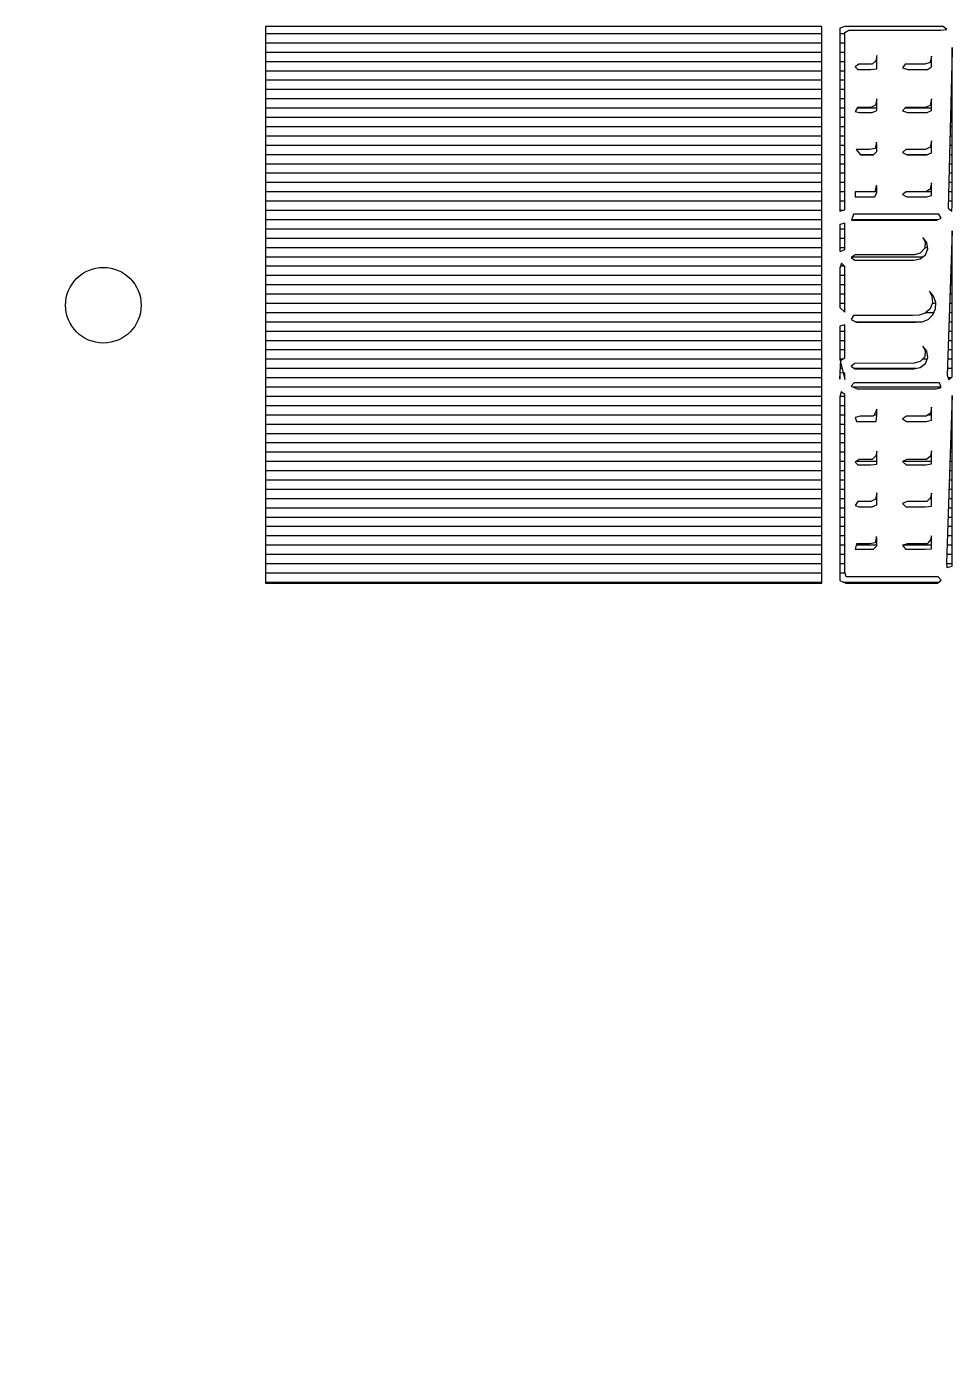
# Model space of a CAD drawing. Extents: x 0 to 93.7, y 0 to 54.9.
# Drawn here: x 72.96 to 82.92, y 15.87 to 30.17 of the extents above; entities that cross this region are included whole.
import ezdxf

# ---------------------------------------------------------------- set-up
doc = ezdxf.new("R2010")
doc.units = 0
for name, color, linetype in [('18', 110, 'CONTINUOUS'), ('20', 53, 'CONTINUOUS'), ('21', 4, 'CONTINUOUS')]:
    doc.layers.add(name, color=color, linetype=linetype)

# ---------------------------------------------------------------- blocks, each defined once
blk = doc.blocks.new('ROUNDV')
blk.add_circle((0, 0), 0.5)

msp = doc.modelspace()

# ---------------------------------------------------------------- linework, layer by layer
at = {"layer": '20'}
msp.add_arc((62.0945, 27.7584), 27.4064, 199.088, 349.9198, dxfattribs=at)
at = {"layer": '21'}
for p, q in [((81.5147, 30.1741), (75.5309, 30.1739)), ((75.5309, 30.1739), (75.5309, 24.1899)), ((75.5309, 30.1), (81.5147, 30.1)), ((81.5147, 24.1901), (81.5147, 30.1741)), ((81.7641, 30.1743), (81.7088, 30.159)), ((81.7088, 30.159), (81.7088, 28.1888)), ((81.7088, 30.1), (81.7638, 30.1)), ((81.7638, 30.1095), (81.807, 30.1369)), ((81.7638, 28.2043), (81.7638, 30.1095)), ((82.8225, 30.1743), (81.7641, 30.1743)), ((81.807, 30.1369), (82.7949, 30.1369)), ((82.7949, 30.1369), (82.8606, 30.1418)), ((82.8606, 30.1418), (82.8225, 30.1743)), ((75.5309, 30), (81.5147, 30)), ((75.5309, 29.9), (81.5147, 29.9)), ((81.7088, 30), (81.7638, 30)), ((81.7088, 29.9), (81.7638, 29.9)), ((82.9173, 29.9134), (82.8744, 28.2204)), ((82.917, 29.9), (82.9184, 29.9)), ((82.9184, 29.9484), (82.9173, 29.9134)), ((82.9184, 28.2549), (82.9184, 29.9484)), ((75.5309, 29.8), (81.5147, 29.8)), ((81.7088, 29.8), (81.7638, 29.8)), ((81.9143, 29.77), (81.8728, 29.7409)), ((82.0555, 29.77), (81.9143, 29.77)), ((82.0951, 29.8073), (82.0555, 29.77)), ((82.0874, 29.8), (82.1071, 29.8)), ((82.1071, 29.8628), (82.0951, 29.8073)), ((82.1071, 29.7217), (82.1071, 29.8628)), ((82.4135, 29.77), (82.3829, 29.73)), ((82.6252, 29.77), (82.4135, 29.77)), ((82.6807, 29.7882), (82.6252, 29.77)), ((82.6942, 29.8575), (82.6807, 29.7882)), ((82.683, 29.8), (82.6965, 29.8)), ((82.6965, 29.8118), (82.6942, 29.8575)), ((82.6965, 29.7412), (82.6965, 29.8118)), ((82.9144, 29.8), (82.9184, 29.8)), ((75.5309, 29.7), (81.5147, 29.7)), ((81.7088, 29.7), (81.7638, 29.7)), ((81.8728, 29.7409), (81.9029, 29.7142)), ((81.9029, 29.7142), (82.044, 29.7142)), ((82.044, 29.7142), (82.1071, 29.7217)), ((82.3829, 29.73), (82.4413, 29.7142)), ((82.4413, 29.7142), (82.653, 29.7142)), ((82.653, 29.7142), (82.6965, 29.7412)), ((82.9119, 29.7), (82.9184, 29.7)), ((75.5309, 29.6), (81.5147, 29.6)), ((75.5309, 29.5), (81.5147, 29.5)), ((81.7088, 29.6), (81.7638, 29.6)), ((81.7088, 29.5), (81.7638, 29.5)), ((82.9068, 29.5), (82.9184, 29.5)), ((82.9094, 29.6), (82.9184, 29.6)), ((75.5309, 29.4), (81.5147, 29.4)), ((81.7088, 29.4), (81.7638, 29.4)), ((82.0925, 29.3288), (82.0417, 29.305)), ((82.1058, 29.3981), (82.0925, 29.3288)), ((82.1071, 29.2706), (82.1058, 29.3981)), ((82.6814, 29.3267), (82.6287, 29.305)), ((82.6948, 29.396), (82.6814, 29.3267)), ((82.6965, 29.2727), (82.6948, 29.396)), ((82.9043, 29.4), (82.9184, 29.4)), ((75.5309, 29.3), (81.5147, 29.3)), ((75.5309, 29.2), (81.5147, 29.2)), ((81.7088, 29.3), (81.7638, 29.3)), ((81.7088, 29.2), (81.7638, 29.2)), ((81.9005, 29.305), (81.8728, 29.2622)), ((81.8728, 29.2622), (81.9167, 29.2493)), ((81.8973, 29.3), (82.1068, 29.3)), ((82.0417, 29.305), (81.9005, 29.305)), ((81.9167, 29.2493), (82.0578, 29.2493)), ((82.0578, 29.2493), (82.1071, 29.2706)), ((82.417, 29.305), (82.3829, 29.2686)), ((82.3829, 29.2686), (82.4377, 29.2493)), ((82.4123, 29.3), (82.6962, 29.3)), ((82.6287, 29.305), (82.417, 29.305)), ((82.4377, 29.2493), (82.6494, 29.2493)), ((82.6494, 29.2493), (82.6965, 29.2727)), ((82.8992, 29.2), (82.9184, 29.2)), ((82.9018, 29.3), (82.9184, 29.3)), ((75.5309, 29.1), (81.5147, 29.1)), ((81.7088, 29.1), (81.7638, 29.1)), ((82.8967, 29.1), (82.9184, 29.1)), ((75.5309, 29), (81.5147, 29)), ((75.5309, 28.9), (81.5147, 28.9)), ((81.7088, 29), (81.7638, 29)), ((81.7088, 28.9), (81.7638, 28.9)), ((82.1032, 28.932), (82.09, 28.8626)), ((82.0971, 28.9), (82.1071, 28.9)), ((82.1071, 28.9023), (82.1032, 28.932)), ((82.1071, 28.8317), (82.1071, 28.9023)), ((82.6955, 28.9469), (82.682, 28.8776)), ((82.6864, 28.9), (82.6959, 28.9)), ((82.6965, 28.8166), (82.6955, 28.9469)), ((82.8916, 28.9), (82.9184, 28.9)), ((82.8942, 29), (82.9184, 29)), ((75.5309, 28.8), (81.5147, 28.8)), ((81.7088, 28.8), (81.7638, 28.8)), ((82.0279, 28.8524), (81.8867, 28.8524)), ((81.8867, 28.8524), (81.9305, 28.7967)), ((81.9278, 28.8), (82.075, 28.8)), ((81.9305, 28.7967), (82.0716, 28.7967)), ((82.09, 28.8626), (82.0279, 28.8524)), ((82.0716, 28.7967), (82.1071, 28.8317)), ((82.4206, 28.8524), (82.3829, 28.8195)), ((82.3829, 28.8195), (82.4342, 28.7967)), ((82.6323, 28.8524), (82.4206, 28.8524)), ((82.4267, 28.8), (82.6544, 28.8)), ((82.4342, 28.7967), (82.6459, 28.7967)), ((82.682, 28.8776), (82.6323, 28.8524)), ((82.6459, 28.7967), (82.6965, 28.8166)), ((82.8891, 28.8), (82.9184, 28.8)), ((75.5309, 28.7), (81.5147, 28.7)), ((81.7088, 28.7), (81.7638, 28.7)), ((82.8866, 28.7), (82.9184, 28.7)), ((75.5309, 28.6), (81.5147, 28.6)), ((75.5309, 28.5), (81.5147, 28.5)), ((81.7088, 28.6), (81.7638, 28.6)), ((81.7088, 28.5), (81.7638, 28.5)), ((82.1006, 28.4637), (82.0846, 28.3977)), ((82.1071, 28.4614), (82.1006, 28.4637)), ((82.1071, 28.3908), (82.1071, 28.4614)), ((82.6962, 28.4956), (82.6827, 28.4263)), ((82.6965, 28.3583), (82.6962, 28.4956)), ((82.8815, 28.5), (82.9184, 28.5)), ((82.884, 28.6), (82.9184, 28.6)), ((75.5309, 28.4), (81.5147, 28.4)), ((81.7088, 28.4), (81.7638, 28.4)), ((82.0846, 28.3977), (81.8729, 28.3977)), ((81.8729, 28.3977), (81.8737, 28.3419)), ((81.8737, 28.3419), (82.0854, 28.3419)), ((82.0852, 28.4), (82.1071, 28.4)), ((82.0854, 28.3419), (82.1071, 28.3908)), ((82.4241, 28.3977), (82.3829, 28.3683)), ((82.3829, 28.3683), (82.4307, 28.3419)), ((82.6358, 28.3977), (82.4241, 28.3977)), ((82.4307, 28.3419), (82.6423, 28.3419)), ((82.6827, 28.4263), (82.6358, 28.3977)), ((82.6396, 28.4), (82.6964, 28.4)), ((82.6423, 28.3419), (82.6965, 28.3583)), ((82.879, 28.4), (82.9184, 28.4)), ((75.5309, 28.3), (81.5147, 28.3)), ((75.5309, 28.2), (81.5147, 28.2)), ((81.7088, 28.3), (81.7638, 28.3)), ((81.7088, 28.1888), (81.7638, 28.2043)), ((81.7088, 28.2), (81.7484, 28.2)), ((82.8744, 28.2204), (82.9133, 28.1895)), ((82.8764, 28.3), (82.9184, 28.3)), ((82.9001, 28.2), (82.9141, 28.2)), ((82.9133, 28.1895), (82.9184, 28.2549)), ((75.5309, 28.1), (81.5147, 28.1)), ((81.7638, 28.0597), (81.7084, 28.0467)), ((81.7084, 28.0467), (81.7084, 27.7644)), ((81.7638, 27.7774), (81.7638, 28.0597)), ((81.8561, 28.1581), (81.8343, 28.0929)), ((81.8343, 28.0929), (82.7516, 28.0929)), ((81.8367, 28.1), (82.7674, 28.1)), ((82.7734, 28.1585), (81.8561, 28.1581)), ((82.7516, 28.0929), (82.8003, 28.1148)), ((82.8003, 28.1148), (82.7734, 28.1585)), ((75.5309, 28), (81.5147, 28)), ((75.5309, 27.9), (81.5147, 27.9)), ((81.7084, 28), (81.7638, 28)), ((81.7084, 27.9), (81.7638, 27.9)), ((82.646, 27.852), (82.601, 27.9053)), ((82.601, 27.9053), (82.627, 27.8587)), ((82.6039, 27.9), (82.6055, 27.9)), ((82.9164, 27.9777), (82.8641, 26.4262)), ((82.9138, 27.9), (82.9177, 27.9)), ((82.9177, 27.9608), (82.9164, 27.9777)), ((82.9177, 26.4085), (82.9177, 27.9608)), ((75.5309, 27.8), (81.5147, 27.8)), ((81.7084, 27.8), (81.7638, 27.8)), ((81.7084, 27.7644), (81.714, 27.7567)), ((81.714, 27.7567), (81.7638, 27.7774)), ((82.6222, 27.7897), (82.5748, 27.739)), ((82.627, 27.8587), (82.6222, 27.7897)), ((82.6229, 27.8), (82.6545, 27.8)), ((82.6301, 27.7191), (82.6572, 27.7833)), ((82.6572, 27.7833), (82.646, 27.852)), ((82.9104, 27.8), (82.9177, 27.8)), ((75.5309, 27.7), (81.5147, 27.7)), ((81.726, 27.6286), (81.7084, 27.5756)), ((81.7638, 27.5958), (81.726, 27.6286)), ((81.8725, 27.7196), (81.8301, 27.6914)), ((81.8301, 27.6914), (81.8713, 27.6614)), ((81.843, 27.7), (82.6055, 27.7)), ((81.8713, 27.6614), (82.5064, 27.6614)), ((82.5075, 27.7199), (81.8725, 27.7196)), ((82.5064, 27.6614), (82.5749, 27.6762)), ((82.5748, 27.739), (82.5075, 27.7199)), ((82.5749, 27.6762), (82.6301, 27.7191)), ((82.907, 27.7), (82.9177, 27.7)), ((75.5309, 27.6), (81.5147, 27.6)), ((75.5309, 27.5), (81.5147, 27.5)), ((81.7084, 27.5756), (81.7084, 27.1523)), ((81.7084, 27.5), (81.7638, 27.5)), ((81.7165, 27.6), (81.759, 27.6)), ((81.7638, 27.1019), (81.7638, 27.5958)), ((82.9003, 27.5), (82.9177, 27.5)), ((82.9037, 27.6), (82.9177, 27.6)), ((75.5309, 27.4), (81.5147, 27.4)), ((81.7084, 27.4), (81.7638, 27.4)), ((82.7186, 27.2748), (82.6732, 27.3283)), ((82.6732, 27.3283), (82.7004, 27.2749)), ((82.8969, 27.4), (82.9177, 27.4)), ((75.5309, 27.3), (81.5147, 27.3)), ((75.5309, 27.2), (81.5147, 27.2)), ((81.7084, 27.3), (81.7638, 27.3)), ((81.7084, 27.2), (81.7638, 27.2)), ((82.7059, 27.2051), (82.6806, 27.1399)), ((82.6876, 27.3), (82.6973, 27.3)), ((82.7004, 27.2749), (82.7059, 27.2051)), ((82.7039, 27.2), (82.7409, 27.2)), ((82.7413, 27.2085), (82.7186, 27.2748)), ((82.7379, 27.1384), (82.7413, 27.2085)), ((82.8902, 27.2), (82.9177, 27.2)), ((82.8936, 27.3), (82.9177, 27.3)), ((75.5309, 27.1), (81.5147, 27.1)), ((81.7084, 27.1523), (81.7638, 27.1019)), ((81.857, 27.0681), (81.8301, 27.0244)), ((82.4921, 27.0684), (81.857, 27.0681)), ((82.5625, 27.0703), (82.4921, 27.0684)), ((82.629, 27.0926), (82.5625, 27.0703)), ((82.6806, 27.1399), (82.629, 27.0926)), ((82.6371, 27.1), (82.7205, 27.1)), ((82.6585, 27.0258), (82.7089, 27.0745)), ((82.7089, 27.0745), (82.7379, 27.1384)), ((82.8868, 27.1), (82.9177, 27.1)), ((75.5309, 27), (81.5147, 27)), ((75.5309, 26.9), (81.5147, 26.9)), ((81.7637, 26.9664), (81.7084, 26.9511)), ((81.7084, 26.9511), (81.7084, 26.5983)), ((81.7084, 26.9), (81.7637, 26.9)), ((81.7638, 26.6138), (81.7637, 26.9664)), ((81.8301, 27.0244), (81.8883, 26.995)), ((81.8784, 27), (82.5963, 27)), ((81.8883, 26.995), (82.5234, 26.995)), ((82.5234, 26.995), (82.5937, 26.9989)), ((82.5937, 26.9989), (82.6585, 27.0258)), ((82.8801, 26.9), (82.9177, 26.9)), ((82.8834, 27), (82.9177, 27)), ((75.5309, 26.8), (81.5147, 26.8)), ((81.7084, 26.8), (81.7637, 26.8)), ((82.8767, 26.8), (82.9177, 26.8)), ((75.5309, 26.7), (81.5147, 26.7)), ((81.7084, 26.7), (81.7638, 26.7)), ((81.7212, 26.5858), (81.7638, 26.6138)), ((82.6221, 26.6227), (82.5746, 26.5721)), ((82.6459, 26.6851), (82.6009, 26.7384)), ((82.6009, 26.7384), (82.627, 26.6916)), ((82.627, 26.6916), (82.6221, 26.6227)), ((82.6223, 26.7), (82.6333, 26.7)), ((82.6301, 26.5522), (82.6572, 26.6163)), ((82.6572, 26.6163), (82.6459, 26.6851)), ((82.8733, 26.7), (82.9177, 26.7)), ((75.5309, 26.6), (81.5147, 26.6)), ((75.5309, 26.5), (81.5147, 26.5)), ((81.7084, 26.6), (81.7428, 26.6)), ((81.7084, 26.5983), (81.7638, 26.3778)), ((81.7084, 26.3814), (81.7212, 26.5858)), ((81.7158, 26.5), (81.7331, 26.5)), ((81.8722, 26.5527), (81.8301, 26.5241)), ((81.8301, 26.5241), (81.8713, 26.4948)), ((81.864, 26.5), (82.5321, 26.5)), ((81.8713, 26.4948), (82.5064, 26.4944)), ((82.5072, 26.5532), (81.8722, 26.5527)), ((82.5064, 26.4944), (82.5748, 26.5093)), ((82.5746, 26.5721), (82.5072, 26.5532)), ((82.5748, 26.5093), (82.6301, 26.5522)), ((82.6008, 26.6), (82.6503, 26.6)), ((82.8666, 26.5), (82.9177, 26.5)), ((82.87, 26.6), (82.9177, 26.6)), ((75.5309, 26.4), (81.5147, 26.4)), ((81.7638, 26.4484), (81.7084, 26.4519)), ((81.7084, 26.4519), (81.7084, 26.3814)), ((81.7084, 26.4), (81.7096, 26.4)), ((81.7582, 26.4), (81.7638, 26.4)), ((81.7638, 26.3778), (81.7638, 26.4484)), ((81.8649, 26.3445), (81.8301, 26.3087)), ((82.7822, 26.3445), (81.8649, 26.3445)), ((82.8003, 26.292), (82.7822, 26.3445)), ((82.8641, 26.4262), (82.8811, 26.3745)), ((82.8727, 26.4), (82.9086, 26.4)), ((82.8811, 26.3745), (82.9177, 26.4085)), ((75.5309, 26.3), (81.5147, 26.3)), ((75.5309, 26.2), (81.5147, 26.2)), ((81.7233, 26.2471), (81.7084, 26.1915)), ((81.7084, 26.1915), (81.7084, 24.2157)), ((81.7107, 26.2), (81.7638, 26.2)), ((81.7638, 26.2171), (81.7233, 26.2471)), ((81.7638, 24.3119), (81.7638, 26.2171)), ((81.8301, 26.3087), (81.8975, 26.2775)), ((81.8489, 26.3), (82.7975, 26.3)), ((81.8975, 26.2775), (82.7442, 26.2775)), ((82.7442, 26.2775), (82.8003, 26.292)), ((82.9184, 26.2054), (82.855, 24.4088)), ((82.9183, 26.2), (82.9184, 26.2)), ((82.9184, 24.3708), (82.9184, 26.2054)), ((75.5309, 26.1), (81.5147, 26.1)), ((81.7084, 26.1), (81.7638, 26.1)), ((82.098, 26.0357), (82.0708, 25.9833)), ((82.1071, 26.0608), (82.098, 26.0357)), ((82.1071, 25.9902), (82.1071, 26.0608)), ((82.6965, 26.0815), (82.6834, 26.0154)), ((82.6965, 25.9403), (82.6965, 26.0815)), ((82.9147, 26.1), (82.9184, 26.1)), ((75.5309, 26), (81.5147, 26)), ((75.5309, 25.9), (81.5147, 25.9)), ((81.7084, 26), (81.7638, 26)), ((81.7084, 25.9), (81.7638, 25.9)), ((81.9297, 25.9833), (81.8728, 25.9696)), ((81.8728, 25.9696), (81.8875, 25.9275)), ((81.8875, 25.9275), (82.0992, 25.9275)), ((82.0708, 25.9833), (81.9297, 25.9833)), ((82.0795, 26), (82.1071, 26)), ((82.0992, 25.9275), (82.1071, 25.9902)), ((82.4276, 25.9833), (82.3829, 25.9574)), ((82.3829, 25.9574), (82.4271, 25.9275)), ((82.4271, 25.9275), (82.6388, 25.9275)), ((82.6393, 25.9833), (82.4276, 25.9833)), ((82.6388, 25.9275), (82.6965, 25.9403)), ((82.6834, 26.0154), (82.6393, 25.9833)), ((82.6623, 26), (82.6965, 26)), ((82.9077, 25.9), (82.9184, 25.9)), ((82.9112, 26), (82.9184, 26)), ((75.5309, 25.8), (81.5147, 25.8)), ((81.7084, 25.8), (81.7638, 25.8)), ((82.9041, 25.8), (82.9184, 25.8)), ((75.5309, 25.7), (81.5147, 25.7)), ((75.5309, 25.6), (81.5147, 25.6)), ((81.7084, 25.7), (81.7638, 25.7)), ((81.7084, 25.6), (81.7638, 25.6)), ((82.1071, 25.6096), (82.0954, 25.5572)), ((82.1049, 25.6), (82.1071, 25.6)), ((82.1071, 25.4685), (82.1071, 25.6096)), ((82.6965, 25.613), (82.6841, 25.5539)), ((82.6938, 25.6), (82.6965, 25.6)), ((82.6965, 25.4718), (82.6965, 25.613)), ((82.8971, 25.6), (82.9184, 25.6)), ((82.9006, 25.7), (82.9184, 25.7)), ((75.5309, 25.5), (81.5147, 25.5)), ((81.7084, 25.5), (81.7638, 25.5)), ((81.9159, 25.5183), (81.8728, 25.4908)), ((81.8728, 25.4908), (81.9013, 25.4626)), ((81.8872, 25.5), (82.1071, 25.5)), ((81.9013, 25.4626), (82.0424, 25.4626)), ((82.057, 25.5183), (81.9159, 25.5183)), ((82.0424, 25.4626), (82.1071, 25.4685)), ((82.0954, 25.5572), (82.057, 25.5183)), ((82.4312, 25.5183), (82.3829, 25.496)), ((82.3829, 25.496), (82.4236, 25.4626)), ((82.3916, 25.5), (82.6965, 25.5)), ((82.4236, 25.4626), (82.6353, 25.4626)), ((82.6429, 25.5183), (82.4312, 25.5183)), ((82.6353, 25.4626), (82.6965, 25.4718)), ((82.6841, 25.5539), (82.6429, 25.5183)), ((82.8935, 25.5), (82.9184, 25.5)), ((75.5309, 25.4), (81.5147, 25.4)), ((81.7084, 25.4), (81.7638, 25.4)), ((82.89, 25.4), (82.9184, 25.4)), ((75.5309, 25.3), (81.5147, 25.3)), ((75.5309, 25.2), (81.5147, 25.2)), ((81.7084, 25.3), (81.7638, 25.3)), ((81.7084, 25.2), (81.7638, 25.2)), ((82.8829, 25.2), (82.9184, 25.2)), ((82.8865, 25.3), (82.9184, 25.3)), ((75.5309, 25.1), (81.5147, 25.1)), ((81.7084, 25.1), (81.7638, 25.1)), ((81.9021, 25.0657), (81.8728, 25.0244)), ((82.0432, 25.0657), (81.9021, 25.0657)), ((82.0928, 25.091), (82.0432, 25.0657)), ((82.0562, 25.0099), (82.1071, 25.0297)), ((82.1061, 25.1603), (82.0928, 25.091)), ((82.0945, 25.1), (82.1065, 25.1)), ((82.1071, 25.0297), (82.1061, 25.1603)), ((82.4347, 25.0657), (82.3829, 25.0469)), ((82.3829, 25.0469), (82.42, 25.0099)), ((82.6464, 25.0657), (82.4347, 25.0657)), ((82.6847, 25.1048), (82.6464, 25.0657)), ((82.6801, 25.1), (82.6965, 25.1)), ((82.6965, 25.1568), (82.6847, 25.1048)), ((82.6965, 25.0157), (82.6965, 25.1568)), ((82.8794, 25.1), (82.9184, 25.1)), ((75.5309, 25), (81.5147, 25)), ((75.5309, 24.9), (81.5147, 24.9)), ((81.7084, 25), (81.7638, 25)), ((81.7084, 24.9), (81.7638, 24.9)), ((81.8728, 25.0244), (81.9151, 25.0099)), ((81.9151, 25.0099), (82.0562, 25.0099)), ((82.42, 25.0099), (82.6317, 25.0099)), ((82.6317, 25.0099), (82.6965, 25.0157)), ((82.8723, 24.9), (82.9184, 24.9)), ((82.8759, 25), (82.9184, 25)), ((75.5309, 24.8), (81.5147, 24.8)), ((81.7084, 24.8), (81.7638, 24.8)), ((82.8688, 24.8), (82.9184, 24.8)), ((75.5309, 24.7), (81.5147, 24.7)), ((75.5309, 24.6), (81.5147, 24.6)), ((81.7084, 24.7), (81.7638, 24.7)), ((81.7084, 24.6), (81.7638, 24.6)), ((81.8883, 24.611), (81.8728, 24.5559)), ((81.8852, 24.6), (82.1071, 24.6)), ((82.0294, 24.611), (81.8883, 24.611)), ((82.0902, 24.6227), (82.0294, 24.611)), ((82.1035, 24.692), (82.0902, 24.6227)), ((82.1071, 24.6593), (82.1035, 24.692)), ((82.1071, 24.5887), (82.1071, 24.6593)), ((82.4383, 24.611), (82.3829, 24.5957)), ((82.3985, 24.6), (82.6965, 24.6)), ((82.65, 24.611), (82.4383, 24.611)), ((82.6854, 24.6535), (82.65, 24.611)), ((82.6965, 24.6986), (82.6854, 24.6535)), ((82.6965, 24.5574), (82.6965, 24.6986)), ((82.8617, 24.6), (82.9184, 24.6)), ((82.8653, 24.7), (82.9184, 24.7)), ((75.5309, 24.5), (81.5147, 24.5)), ((81.7084, 24.5), (81.7638, 24.5)), ((81.8728, 24.5559), (81.9289, 24.5552)), ((81.9289, 24.5552), (82.07, 24.5552)), ((82.07, 24.5552), (82.1071, 24.5887)), ((82.3829, 24.5957), (82.4165, 24.5552)), ((82.4165, 24.5552), (82.6282, 24.5552)), ((82.6282, 24.5552), (82.6965, 24.5574)), ((82.8582, 24.5), (82.9184, 24.5)), ((75.5309, 24.4), (81.5147, 24.4)), ((81.7084, 24.4), (81.7638, 24.4)), ((81.7789, 24.2564), (81.7638, 24.3119)), ((82.855, 24.4088), (82.8599, 24.3574)), ((82.8558, 24.4), (82.9184, 24.4)), ((82.8599, 24.3574), (82.9184, 24.3708)), ((75.5309, 24.3), (81.5147, 24.3)), ((75.5309, 24.2), (81.5147, 24.2)), ((75.5309, 24.1899), (81.5147, 24.1901)), ((81.7084, 24.3), (81.767, 24.3)), ((81.7084, 24.2157), (81.7728, 24.1883)), ((81.7454, 24.2), (82.7756, 24.2)), ((81.7728, 24.1883), (82.7607, 24.1883)), ((82.7668, 24.2564), (81.7789, 24.2564)), ((82.7607, 24.1883), (82.8003, 24.2193)), ((82.8003, 24.2193), (82.7668, 24.2564))]:
    msp.add_line(p, q, dxfattribs=at)

# ---------------------------------------------------------------- block references
at = {"layer": '18', "xscale": 0.8128, "yscale": 0.8128}
msp.add_blockref('ROUNDV', (73.787, 27.178), dxfattribs=at)
msp.add_blockref('ROUNDV', (73.787, 27.178), dxfattribs=at)

doc.saveas('drawing.dxf')
